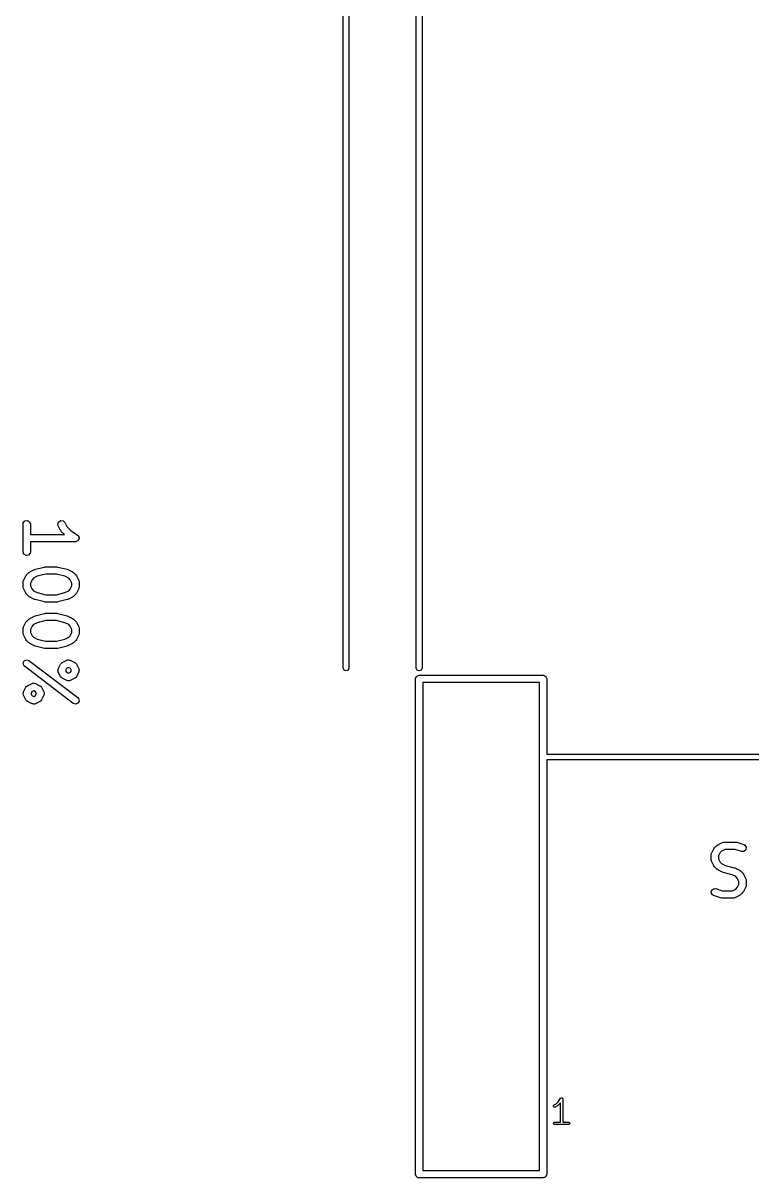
# Model space of a CAD drawing. Extents: x 0.13 to 3.18, y 0.03 to 2.77.
# Drawn here: x 0.129 to 0.718, y 0.233 to 1.166 of the extents above; entities that cross this region are included whole.
import ezdxf

# ---------------------------------------------------------------- set-up
doc = ezdxf.new("R2010")
doc.units = 0
doc.header["$MEASUREMENT"] = 0
doc.layers.add('BLACK', color=7, linetype='CONTINUOUS')

msp = doc.modelspace()

# ---------------------------------------------------------------- linework, layer by layer
at = {"layer": 'BLACK', "linetype": 'CONTINUOUS'}
for p, q in [((0.38772, 0.645), (0.38772, 2.155)), ((0.39244, 2.155), (0.39244, 0.645)), ((0.44677, 0.645), (0.44677, 1.19836)), ((0.4515, 1.19705), (0.4515, 0.645)), ((0.12924, 0.76124), (0.12942, 0.76225)), ((0.12924, 0.73874), (0.12924, 0.76124)), ((0.12942, 0.76225), (0.13071, 0.7638)), ((0.13071, 0.7638), (0.1327, 0.76415)), ((0.1327, 0.76415), (0.13445, 0.76314)), ((0.13445, 0.76314), (0.13514, 0.76124)), ((0.13514, 0.76124), (0.13514, 0.75294)), ((0.15738, 0.7609), (0.15785, 0.76287)), ((0.15767, 0.75992), (0.15738, 0.7609)), ((0.15954, 0.75617), (0.15767, 0.75992)), ((0.15785, 0.76287), (0.15947, 0.76407)), ((0.15947, 0.76407), (0.16149, 0.76395)), ((0.15959, 0.75613), (0.15954, 0.75617)), ((0.1601, 0.7554), (0.15959, 0.75613)), ((0.16256, 0.75294), (0.1601, 0.7554)), ((0.16149, 0.76395), (0.16295, 0.76256)), ((0.16295, 0.76256), (0.16461, 0.75924)), ((0.16461, 0.75924), (0.16782, 0.75604)), ((0.16782, 0.75604), (0.1732, 0.75245)), ((0.13514, 0.75294), (0.16256, 0.75294)), ((0.17156, 0.74704), (0.13514, 0.74704)), ((0.13514, 0.74704), (0.13514, 0.73874)), ((0.17172, 0.7471), (0.17156, 0.74704)), ((0.17188, 0.74706), (0.17172, 0.7471)), ((0.17265, 0.74744), (0.17188, 0.74706)), ((0.17346, 0.74773), (0.17265, 0.74744)), ((0.1732, 0.75245), (0.17394, 0.75174)), ((0.17354, 0.74788), (0.17346, 0.74773)), ((0.17369, 0.74795), (0.17354, 0.74788)), ((0.17404, 0.74874), (0.17369, 0.74795)), ((0.17394, 0.75174), (0.17399, 0.75158)), ((0.17399, 0.75158), (0.17412, 0.75147)), ((0.17447, 0.74948), (0.17404, 0.74874)), ((0.17412, 0.75147), (0.17427, 0.75062)), ((0.17427, 0.75062), (0.17451, 0.7498)), ((0.17451, 0.7498), (0.17444, 0.74965)), ((0.17444, 0.74965), (0.17447, 0.74948)), ((0.12993, 0.73685), (0.12924, 0.73874)), ((0.13168, 0.73584), (0.12993, 0.73685)), ((0.13496, 0.73773), (0.13367, 0.73619)), ((0.13514, 0.73874), (0.13496, 0.73773)), ((0.13367, 0.73619), (0.13168, 0.73584)), ((0.12955, 0.71569), (0.13142, 0.71944)), ((0.13142, 0.71944), (0.13195, 0.72015)), ((0.13195, 0.72015), (0.13198, 0.72021)), ((0.13198, 0.72021), (0.13385, 0.72208)), ((0.13385, 0.72208), (0.13457, 0.72259)), ((0.13457, 0.72259), (0.13462, 0.72264)), ((0.13462, 0.72264), (0.13837, 0.72451)), ((0.14072, 0.71908), (0.13769, 0.71757)), ((0.13837, 0.72451), (0.13886, 0.72466)), ((0.13886, 0.72466), (0.13897, 0.72474)), ((0.13897, 0.72474), (0.14647, 0.72661)), ((0.14755, 0.72079), (0.14072, 0.71908)), ((0.14647, 0.72661), (0.14706, 0.72665)), ((0.14706, 0.72665), (0.14719, 0.7267)), ((0.14719, 0.7267), (0.15656, 0.7267)), ((0.1562, 0.72079), (0.14755, 0.72079)), ((0.16303, 0.71908), (0.1562, 0.72079)), ((0.15656, 0.7267), (0.15714, 0.7266)), ((0.15714, 0.7266), (0.15728, 0.72661)), ((0.15728, 0.72661), (0.16478, 0.72474)), ((0.16606, 0.71757), (0.16303, 0.71908)), ((0.16478, 0.72474), (0.16524, 0.72453)), ((0.16524, 0.72453), (0.16538, 0.72451)), ((0.16538, 0.72451), (0.16913, 0.72264)), ((0.16913, 0.72264), (0.16984, 0.72211)), ((0.16984, 0.72211), (0.1699, 0.72208)), ((0.1699, 0.72208), (0.17177, 0.72021)), ((0.17177, 0.72021), (0.17228, 0.71949)), ((0.17228, 0.71949), (0.17233, 0.71944)), ((0.17233, 0.71944), (0.1742, 0.71569)), ((0.12924, 0.71437), (0.12942, 0.71538)), ((0.12924, 0.71062), (0.12924, 0.71437)), ((0.1293, 0.71046), (0.12924, 0.71062)), ((0.12926, 0.71029), (0.1293, 0.71046)), ((0.12955, 0.7093), (0.12926, 0.71029)), ((0.12942, 0.71538), (0.12953, 0.71552)), ((0.12953, 0.71552), (0.12955, 0.71569)), ((0.13142, 0.70555), (0.12955, 0.7093)), ((0.13649, 0.71637), (0.13514, 0.71367)), ((0.13514, 0.71367), (0.13514, 0.71132)), ((0.13514, 0.71132), (0.13649, 0.70862)), ((0.13769, 0.71757), (0.13649, 0.71637)), ((0.16726, 0.71637), (0.16606, 0.71757)), ((0.16861, 0.71367), (0.16726, 0.71637)), ((0.16726, 0.70862), (0.16861, 0.71132)), ((0.16861, 0.71132), (0.16861, 0.71367)), ((0.1742, 0.7093), (0.17233, 0.70555)), ((0.1742, 0.71569), (0.17449, 0.71471)), ((0.17422, 0.70948), (0.1742, 0.7093)), ((0.17433, 0.70961), (0.17422, 0.70948)), ((0.17451, 0.71062), (0.17433, 0.70961)), ((0.17449, 0.71471), (0.17445, 0.71454)), ((0.17445, 0.71454), (0.17451, 0.71437)), ((0.17451, 0.71437), (0.17451, 0.71062)), ((0.13147, 0.70551), (0.13142, 0.70555)), ((0.13198, 0.70478), (0.13147, 0.70551)), ((0.13385, 0.70291), (0.13198, 0.70478)), ((0.13391, 0.70288), (0.13385, 0.70291)), ((0.13462, 0.70236), (0.13391, 0.70288)), ((0.13837, 0.70048), (0.13462, 0.70236)), ((0.13649, 0.70862), (0.13769, 0.70742)), ((0.13769, 0.70742), (0.14072, 0.70591)), ((0.13851, 0.70047), (0.13837, 0.70048)), ((0.13897, 0.70026), (0.13851, 0.70047)), ((0.14647, 0.69838), (0.13897, 0.70026)), ((0.14072, 0.70591), (0.14755, 0.7042)), ((0.14755, 0.7042), (0.1562, 0.7042)), ((0.1562, 0.7042), (0.16303, 0.70591)), ((0.16478, 0.70026), (0.15728, 0.69838)), ((0.16303, 0.70591), (0.16606, 0.70742)), ((0.16489, 0.70034), (0.16478, 0.70026)), ((0.16538, 0.70048), (0.16489, 0.70034)), ((0.16913, 0.70236), (0.16538, 0.70048)), ((0.16606, 0.70742), (0.16726, 0.70862)), ((0.16917, 0.7024), (0.16913, 0.70236)), ((0.1699, 0.70291), (0.16917, 0.7024)), ((0.17177, 0.70478), (0.1699, 0.70291)), ((0.1718, 0.70484), (0.17177, 0.70478)), ((0.17233, 0.70555), (0.1718, 0.70484)), ((0.14661, 0.6984), (0.14647, 0.69838)), ((0.14719, 0.6983), (0.14661, 0.6984)), ((0.15656, 0.6983), (0.14719, 0.6983)), ((0.15669, 0.69834), (0.15656, 0.6983)), ((0.15728, 0.69838), (0.15669, 0.69834)), ((0.12955, 0.6782), (0.13142, 0.68195)), ((0.13142, 0.68195), (0.13195, 0.68266)), ((0.13195, 0.68266), (0.13198, 0.68271)), ((0.13198, 0.68271), (0.13385, 0.68459)), ((0.13385, 0.68459), (0.13457, 0.6851)), ((0.13457, 0.6851), (0.13462, 0.68514)), ((0.13462, 0.68514), (0.13837, 0.68702)), ((0.14072, 0.68159), (0.13769, 0.68007)), ((0.13837, 0.68702), (0.13886, 0.68716)), ((0.13886, 0.68716), (0.13897, 0.68724)), ((0.13897, 0.68724), (0.14647, 0.68912)), ((0.14755, 0.6833), (0.14072, 0.68159)), ((0.14647, 0.68912), (0.14706, 0.68916)), ((0.14706, 0.68916), (0.14719, 0.6892)), ((0.14719, 0.6892), (0.15656, 0.6892)), ((0.1562, 0.6833), (0.14755, 0.6833)), ((0.16303, 0.68159), (0.1562, 0.6833)), ((0.15656, 0.6892), (0.15714, 0.6891)), ((0.15714, 0.6891), (0.15728, 0.68912)), ((0.15728, 0.68912), (0.16478, 0.68724)), ((0.16606, 0.68007), (0.16303, 0.68159)), ((0.16478, 0.68724), (0.16524, 0.68703)), ((0.16524, 0.68703), (0.16538, 0.68702)), ((0.16538, 0.68702), (0.16913, 0.68514)), ((0.16913, 0.68514), (0.16984, 0.68462)), ((0.16984, 0.68462), (0.1699, 0.68459)), ((0.1699, 0.68459), (0.17177, 0.68271)), ((0.17177, 0.68271), (0.17228, 0.68199)), ((0.17228, 0.68199), (0.17233, 0.68195)), ((0.17233, 0.68195), (0.1742, 0.6782)), ((0.12924, 0.67688), (0.12942, 0.67789)), ((0.12924, 0.67313), (0.12924, 0.67688)), ((0.1293, 0.67296), (0.12924, 0.67313)), ((0.12926, 0.67279), (0.1293, 0.67296)), ((0.12955, 0.67181), (0.12926, 0.67279)), ((0.12942, 0.67789), (0.12953, 0.67802)), ((0.12953, 0.67802), (0.12955, 0.6782)), ((0.13142, 0.66806), (0.12955, 0.67181)), ((0.13649, 0.67888), (0.13514, 0.67618)), ((0.13514, 0.67618), (0.13514, 0.67382)), ((0.13514, 0.67382), (0.13649, 0.67113)), ((0.13769, 0.68007), (0.13649, 0.67888)), ((0.16726, 0.67888), (0.16606, 0.68007)), ((0.16861, 0.67618), (0.16726, 0.67888)), ((0.16726, 0.67113), (0.16861, 0.67382)), ((0.16861, 0.67382), (0.16861, 0.67618)), ((0.1742, 0.67181), (0.17233, 0.66806)), ((0.1742, 0.6782), (0.17449, 0.67721)), ((0.17422, 0.67198), (0.1742, 0.67181)), ((0.17433, 0.67212), (0.17422, 0.67198)), ((0.17451, 0.67313), (0.17433, 0.67212)), ((0.17449, 0.67721), (0.17445, 0.67704)), ((0.17445, 0.67704), (0.17451, 0.67688)), ((0.17451, 0.67688), (0.17451, 0.67313)), ((0.13147, 0.66801), (0.13142, 0.66806)), ((0.13198, 0.66729), (0.13147, 0.66801)), ((0.13385, 0.66541), (0.13198, 0.66729)), ((0.13391, 0.66539), (0.13385, 0.66541)), ((0.13462, 0.66486), (0.13391, 0.66539)), ((0.13837, 0.66299), (0.13462, 0.66486)), ((0.13649, 0.67113), (0.13769, 0.66993)), ((0.13769, 0.66993), (0.14072, 0.66841)), ((0.13851, 0.66297), (0.13837, 0.66299)), ((0.13897, 0.66276), (0.13851, 0.66297)), ((0.14647, 0.66089), (0.13897, 0.66276)), ((0.14072, 0.66841), (0.14755, 0.66671)), ((0.14755, 0.66671), (0.1562, 0.66671)), ((0.1562, 0.66671), (0.16303, 0.66841)), ((0.16478, 0.66276), (0.15728, 0.66089)), ((0.16303, 0.66841), (0.16606, 0.66993)), ((0.16489, 0.66284), (0.16478, 0.66276)), ((0.16538, 0.66299), (0.16489, 0.66284)), ((0.16913, 0.66486), (0.16538, 0.66299)), ((0.16606, 0.66993), (0.16726, 0.67113)), ((0.16917, 0.66491), (0.16913, 0.66486)), ((0.1699, 0.66541), (0.16917, 0.66491)), ((0.17177, 0.66729), (0.1699, 0.66541)), ((0.1718, 0.66735), (0.17177, 0.66729)), ((0.17233, 0.66806), (0.1718, 0.66735)), ((0.14661, 0.6609), (0.14647, 0.66089)), ((0.14719, 0.6608), (0.14661, 0.6609)), ((0.15656, 0.6608), (0.14719, 0.6608)), ((0.15669, 0.66085), (0.15656, 0.6608)), ((0.15728, 0.66089), (0.15669, 0.66085)), ((0.12926, 0.64913), (0.13019, 0.65092)), ((0.1297, 0.64716), (0.12926, 0.64913)), ((0.1304, 0.64641), (0.1297, 0.64716)), ((0.13019, 0.65092), (0.13205, 0.6517)), ((0.16977, 0.61641), (0.1304, 0.64641)), ((0.13205, 0.6517), (0.13398, 0.6511)), ((0.13398, 0.6511), (0.17335, 0.62111)), ((0.15738, 0.64279), (0.15757, 0.64361)), ((0.15757, 0.64361), (0.15767, 0.64445)), ((0.15767, 0.64445), (0.15954, 0.6482)), ((0.15954, 0.6482), (0.16016, 0.64902)), ((0.16016, 0.64902), (0.16056, 0.6492)), ((0.16056, 0.6492), (0.16087, 0.64952)), ((0.16087, 0.64952), (0.16462, 0.6514)), ((0.16439, 0.64468), (0.16361, 0.64313)), ((0.16593, 0.64545), (0.16439, 0.64468)), ((0.16462, 0.6514), (0.16513, 0.65155)), ((0.16513, 0.65155), (0.16525, 0.65163)), ((0.16525, 0.65163), (0.16535, 0.65162)), ((0.16535, 0.65162), (0.1656, 0.65169)), ((0.1656, 0.65169), (0.16642, 0.65149)), ((0.16748, 0.64468), (0.16593, 0.64545)), ((0.16642, 0.65149), (0.16726, 0.6514)), ((0.16726, 0.6514), (0.17101, 0.64952)), ((0.16826, 0.64313), (0.16748, 0.64468)), ((0.17101, 0.64952), (0.17183, 0.64891)), ((0.17183, 0.64891), (0.172, 0.6485)), ((0.172, 0.6485), (0.17233, 0.6482)), ((0.17233, 0.6482), (0.1742, 0.64445)), ((0.1742, 0.64445), (0.17436, 0.64393)), ((0.17436, 0.64393), (0.17443, 0.64382)), ((0.17443, 0.64382), (0.17442, 0.64372)), ((0.17442, 0.64372), (0.17449, 0.64347)), ((0.38841, 0.64333), (0.38772, 0.645)), ((0.39244, 0.645), (0.39175, 0.64333)), ((0.44746, 0.64333), (0.44677, 0.645)), ((0.4515, 0.645), (0.4508, 0.64333)), ((0.15745, 0.64255), (0.15738, 0.64279)), ((0.15744, 0.64245), (0.15745, 0.64255)), ((0.15752, 0.64233), (0.15744, 0.64245)), ((0.15767, 0.64181), (0.15752, 0.64233)), ((0.15954, 0.63806), (0.15767, 0.64181)), ((0.15987, 0.63776), (0.15954, 0.63806)), ((0.16004, 0.63735), (0.15987, 0.63776)), ((0.16087, 0.63674), (0.16004, 0.63735)), ((0.16462, 0.63487), (0.16087, 0.63674)), ((0.16361, 0.64313), (0.16439, 0.64158)), ((0.16439, 0.64158), (0.16593, 0.64081)), ((0.16545, 0.63477), (0.16462, 0.63487)), ((0.16627, 0.63457), (0.16545, 0.63477)), ((0.16593, 0.64081), (0.16748, 0.64158)), ((0.16652, 0.63465), (0.16627, 0.63457)), ((0.16662, 0.63463), (0.16652, 0.63465)), ((0.16674, 0.63471), (0.16662, 0.63463)), ((0.16726, 0.63487), (0.16674, 0.63471)), ((0.17101, 0.63674), (0.16726, 0.63487)), ((0.16748, 0.64158), (0.16826, 0.64313)), ((0.17131, 0.63706), (0.17101, 0.63674)), ((0.17172, 0.63724), (0.17131, 0.63706)), ((0.17233, 0.63806), (0.17172, 0.63724)), ((0.1742, 0.64181), (0.17233, 0.63806)), ((0.1743, 0.64265), (0.1742, 0.64181)), ((0.17449, 0.64347), (0.1743, 0.64265)), ((0.39008, 0.64264), (0.38841, 0.64333)), ((0.39175, 0.64333), (0.39008, 0.64264)), ((0.44618, 0.63622), (0.44625, 0.6366)), ((0.44618, 0.23622), (0.44618, 0.63622)), ((0.44623, 0.63673), (0.44629, 0.63685)), ((0.44625, 0.6366), (0.44623, 0.63673)), ((0.44629, 0.63685), (0.44636, 0.63723)), ((0.44636, 0.63723), (0.44685, 0.63782)), ((0.44685, 0.63782), (0.44724, 0.63848)), ((0.44724, 0.63848), (0.44749, 0.63857)), ((0.44913, 0.64264), (0.44746, 0.64333)), ((0.44749, 0.63857), (0.44766, 0.63878)), ((0.44766, 0.63878), (0.44841, 0.63891)), ((0.44841, 0.63891), (0.44913, 0.63917)), ((0.4508, 0.64333), (0.44913, 0.64264)), ((0.44913, 0.63917), (0.54913, 0.63917)), ((0.54913, 0.63917), (0.54952, 0.63911)), ((0.54952, 0.63911), (0.54965, 0.63913)), ((0.54965, 0.63913), (0.54976, 0.63906)), ((0.54976, 0.63906), (0.55014, 0.63899)), ((0.55014, 0.63899), (0.55073, 0.6385)), ((0.55073, 0.6385), (0.5514, 0.63812)), ((0.5514, 0.63812), (0.55149, 0.63787)), ((0.55149, 0.63787), (0.55169, 0.6377)), ((0.55169, 0.6377), (0.55182, 0.63694)), ((0.55182, 0.63694), (0.55209, 0.63622)), ((0.55209, 0.63622), (0.55209, 0.57559)), ((0.12926, 0.62405), (0.12945, 0.62487)), ((0.12945, 0.62487), (0.12955, 0.6257)), ((0.12955, 0.6257), (0.13142, 0.62945)), ((0.13142, 0.62945), (0.13203, 0.63028)), ((0.13203, 0.63028), (0.13244, 0.63045)), ((0.13244, 0.63045), (0.13274, 0.63077)), ((0.13274, 0.63077), (0.13649, 0.63265)), ((0.13626, 0.62593), (0.13549, 0.62438)), ((0.13781, 0.62671), (0.13626, 0.62593)), ((0.13649, 0.63265), (0.13701, 0.6328)), ((0.13701, 0.6328), (0.13713, 0.63288)), ((0.13713, 0.63288), (0.13723, 0.63287)), ((0.13723, 0.63287), (0.13748, 0.63294)), ((0.13748, 0.63294), (0.1383, 0.63275)), ((0.13936, 0.62593), (0.13781, 0.62671)), ((0.1383, 0.63275), (0.13914, 0.63265)), ((0.13914, 0.63265), (0.14288, 0.63077)), ((0.14014, 0.62438), (0.13936, 0.62593)), ((0.14288, 0.63077), (0.14371, 0.63016)), ((0.14371, 0.63016), (0.14388, 0.62976)), ((0.14388, 0.62976), (0.1442, 0.62945)), ((0.1442, 0.62945), (0.14608, 0.6257)), ((0.14608, 0.6257), (0.14623, 0.62519)), ((0.14623, 0.62519), (0.14631, 0.62507)), ((0.14631, 0.62507), (0.1463, 0.62497)), ((0.1463, 0.62497), (0.14637, 0.62472)), ((0.45209, 0.63327), (0.45209, 0.23917)), ((0.54618, 0.63327), (0.45209, 0.63327)), ((0.54618, 0.23917), (0.54618, 0.63327)), ((0.12933, 0.6238), (0.12926, 0.62405)), ((0.12932, 0.6237), (0.12933, 0.6238)), ((0.1294, 0.62358), (0.12932, 0.6237)), ((0.12955, 0.62306), (0.1294, 0.62358)), ((0.13142, 0.61931), (0.12955, 0.62306)), ((0.13174, 0.61901), (0.13142, 0.61931)), ((0.13192, 0.6186), (0.13174, 0.61901)), ((0.13274, 0.61799), (0.13192, 0.6186)), ((0.13649, 0.61612), (0.13274, 0.61799)), ((0.13549, 0.62438), (0.13626, 0.62284)), ((0.13626, 0.62284), (0.13781, 0.62206)), ((0.13733, 0.61602), (0.13649, 0.61612)), ((0.13815, 0.61583), (0.13733, 0.61602)), ((0.13781, 0.62206), (0.13936, 0.62284)), ((0.1384, 0.6159), (0.13815, 0.61583)), ((0.1385, 0.61589), (0.1384, 0.6159)), ((0.13862, 0.61596), (0.1385, 0.61589)), ((0.13914, 0.61612), (0.13862, 0.61596)), ((0.14288, 0.61799), (0.13914, 0.61612)), ((0.13936, 0.62284), (0.14014, 0.62438)), ((0.14319, 0.61831), (0.14288, 0.61799)), ((0.14359, 0.61849), (0.14319, 0.61831)), ((0.1442, 0.61931), (0.14359, 0.61849)), ((0.14608, 0.62306), (0.1442, 0.61931)), ((0.14618, 0.6239), (0.14608, 0.62306)), ((0.14637, 0.62472), (0.14618, 0.6239)), ((0.1717, 0.61581), (0.16977, 0.61641)), ((0.17356, 0.61659), (0.1717, 0.61581)), ((0.17335, 0.62111), (0.17405, 0.62035)), ((0.17449, 0.61838), (0.17356, 0.61659)), ((0.17405, 0.62035), (0.17449, 0.61838)), ((0.55209, 0.57559), (2.40913, 0.57559)), ((2.40913, 0.57087), (0.55209, 0.57087)), ((0.55209, 0.57087), (0.55209, 0.23622)), ((0.69027, 0.50233), (0.69402, 0.5042)), ((0.69402, 0.5042), (0.695, 0.50449)), ((0.695, 0.50449), (0.69518, 0.50445)), ((0.69518, 0.50445), (0.69534, 0.50451)), ((0.69534, 0.50451), (0.70472, 0.50451)), ((0.70472, 0.50451), (0.70559, 0.50436)), ((0.70559, 0.50436), (0.70565, 0.50436)), ((0.70565, 0.50436), (0.71127, 0.50249)), ((0.68489, 0.49406), (0.68507, 0.49507)), ((0.68507, 0.49507), (0.68518, 0.49521)), ((0.68518, 0.49521), (0.6852, 0.49538)), ((0.6852, 0.49538), (0.68708, 0.49913)), ((0.68708, 0.49913), (0.6876, 0.49984)), ((0.6876, 0.49984), (0.68763, 0.4999)), ((0.68763, 0.4999), (0.68951, 0.50177)), ((0.68951, 0.50177), (0.69023, 0.50228)), ((0.69023, 0.50228), (0.69027, 0.50233)), ((0.69215, 0.49606), (0.6908, 0.49336)), ((0.69334, 0.49726), (0.69215, 0.49606)), ((0.69604, 0.49861), (0.69334, 0.49726)), ((0.70424, 0.49861), (0.69604, 0.49861)), ((0.70941, 0.49688), (0.70424, 0.49861)), ((0.71143, 0.49694), (0.70941, 0.49688)), ((0.71127, 0.50249), (0.71218, 0.502)), ((0.71294, 0.49828), (0.71143, 0.49694)), ((0.71218, 0.502), (0.71323, 0.50028)), ((0.71323, 0.50028), (0.71294, 0.49828)), ((0.68489, 0.49031), (0.68489, 0.49406)), ((0.68495, 0.49014), (0.68489, 0.49031)), ((0.68491, 0.48997), (0.68495, 0.49014)), ((0.6852, 0.48899), (0.68491, 0.48997)), ((0.68708, 0.48524), (0.6852, 0.48899)), ((0.68712, 0.4852), (0.68708, 0.48524)), ((0.68763, 0.48447), (0.68712, 0.4852)), ((0.6908, 0.49336), (0.6908, 0.49101)), ((0.6908, 0.49101), (0.69215, 0.48831)), ((0.69215, 0.48831), (0.69334, 0.48711)), ((0.69334, 0.48711), (0.69637, 0.4856)), ((0.69637, 0.4856), (0.70356, 0.4838)), ((0.68951, 0.4826), (0.68763, 0.48447)), ((0.68956, 0.48257), (0.68951, 0.4826)), ((0.69027, 0.48205), (0.68956, 0.48257)), ((0.69402, 0.48017), (0.69027, 0.48205)), ((0.69416, 0.48015), (0.69402, 0.48017)), ((0.69463, 0.47995), (0.69416, 0.48015)), ((0.70181, 0.47815), (0.69463, 0.47995)), ((0.70484, 0.47664), (0.70181, 0.47815)), ((0.70356, 0.4838), (0.70402, 0.48359)), ((0.70402, 0.48359), (0.70416, 0.48358)), ((0.70416, 0.48358), (0.70791, 0.4817)), ((0.70604, 0.47544), (0.70484, 0.47664)), ((0.70791, 0.4817), (0.70862, 0.48118)), ((0.70862, 0.48118), (0.70868, 0.48115)), ((0.70868, 0.48115), (0.71055, 0.47928)), ((0.71055, 0.47928), (0.71106, 0.47855)), ((0.71106, 0.47855), (0.71111, 0.47851)), ((0.71111, 0.47851), (0.71298, 0.47476)), ((0.68525, 0.46547), (0.68676, 0.46681)), ((0.68676, 0.46681), (0.68878, 0.46687)), ((0.68878, 0.46687), (0.69395, 0.46514)), ((0.70215, 0.46514), (0.70484, 0.46649)), ((0.70484, 0.46649), (0.70604, 0.46769)), ((0.70739, 0.47274), (0.70604, 0.47544)), ((0.70604, 0.46769), (0.70739, 0.47039)), ((0.70739, 0.47039), (0.70739, 0.47274)), ((0.71298, 0.46837), (0.71111, 0.46462)), ((0.71298, 0.47476), (0.71327, 0.47378)), ((0.713, 0.46854), (0.71298, 0.46837)), ((0.71312, 0.46868), (0.713, 0.46854)), ((0.71329, 0.46969), (0.71312, 0.46868)), ((0.71327, 0.47378), (0.71323, 0.4736)), ((0.71323, 0.4736), (0.71329, 0.47344)), ((0.71329, 0.47344), (0.71329, 0.46969)), ((0.68495, 0.46347), (0.68525, 0.46547)), ((0.68601, 0.46175), (0.68495, 0.46347)), ((0.68691, 0.46126), (0.68601, 0.46175)), ((0.69254, 0.45939), (0.68691, 0.46126)), ((0.6926, 0.45939), (0.69254, 0.45939)), ((0.69347, 0.45924), (0.6926, 0.45939)), ((0.70284, 0.45924), (0.69347, 0.45924)), ((0.69395, 0.46514), (0.70215, 0.46514)), ((0.70301, 0.4593), (0.70284, 0.45924)), ((0.70318, 0.45926), (0.70301, 0.4593)), ((0.70416, 0.45955), (0.70318, 0.45926)), ((0.70791, 0.46142), (0.70416, 0.45955)), ((0.70796, 0.46147), (0.70791, 0.46142)), ((0.70868, 0.46198), (0.70796, 0.46147)), ((0.71055, 0.46385), (0.70868, 0.46198)), ((0.71058, 0.46391), (0.71055, 0.46385)), ((0.71111, 0.46462), (0.71058, 0.46391)), ((0.55758, 0.29169), (0.55807, 0.29226)), ((0.55763, 0.29094), (0.55758, 0.29169)), ((0.5582, 0.29044), (0.55763, 0.29094)), ((0.55807, 0.29226), (0.5598, 0.29312)), ((0.55895, 0.2905), (0.5582, 0.29044)), ((0.56082, 0.29143), (0.55895, 0.2905)), ((0.5598, 0.29312), (0.56149, 0.29481)), ((0.56093, 0.29156), (0.56082, 0.29143)), ((0.56108, 0.29162), (0.56093, 0.29156)), ((0.56295, 0.29349), (0.56108, 0.29162)), ((0.56149, 0.29481), (0.56332, 0.29755)), ((0.56299, 0.29359), (0.56295, 0.29349)), ((0.56308, 0.29364), (0.56299, 0.29359)), ((0.56315, 0.29375), (0.56308, 0.29364)), ((0.56315, 0.2783), (0.56315, 0.29375)), ((0.56332, 0.29755), (0.5634, 0.2976)), ((0.5634, 0.2976), (0.56344, 0.2977)), ((0.56344, 0.2977), (0.5637, 0.29781)), ((0.5637, 0.29781), (0.56394, 0.29797)), ((0.56394, 0.29797), (0.56404, 0.29795)), ((0.56404, 0.29795), (0.56413, 0.29798)), ((0.56413, 0.29798), (0.5644, 0.29788)), ((0.5644, 0.29788), (0.56468, 0.29782)), ((0.56468, 0.29782), (0.56474, 0.29774)), ((0.56474, 0.29774), (0.56483, 0.2977)), ((0.56483, 0.2977), (0.56494, 0.29743)), ((0.56494, 0.29743), (0.5651, 0.29719)), ((0.5651, 0.29719), (0.56508, 0.29709)), ((0.56508, 0.29709), (0.56512, 0.297)), ((0.56512, 0.297), (0.56512, 0.2783)), ((0.55753, 0.27731), (0.55781, 0.27801)), ((0.55781, 0.27662), (0.55753, 0.27731)), ((0.55781, 0.27801), (0.55851, 0.2783)), ((0.55851, 0.27633), (0.55781, 0.27662)), ((0.55851, 0.2783), (0.56315, 0.2783)), ((0.56976, 0.27633), (0.55851, 0.27633)), ((0.56512, 0.2783), (0.56976, 0.2783)), ((0.56976, 0.2783), (0.57045, 0.27801)), ((0.57045, 0.27662), (0.56976, 0.27633)), ((0.57045, 0.27801), (0.57074, 0.27731)), ((0.57074, 0.27731), (0.57045, 0.27662)), ((0.44644, 0.2355), (0.44618, 0.23622)), ((0.44658, 0.23474), (0.44644, 0.2355)), ((0.44678, 0.23457), (0.44658, 0.23474)), ((0.44687, 0.23432), (0.44678, 0.23457)), ((0.44754, 0.23394), (0.44687, 0.23432)), ((0.44812, 0.23345), (0.44754, 0.23394)), ((0.44851, 0.23338), (0.44812, 0.23345)), ((0.44862, 0.23331), (0.44851, 0.23338)), ((0.44875, 0.23333), (0.44862, 0.23331)), ((0.44913, 0.23327), (0.44875, 0.23333)), ((0.54913, 0.23327), (0.44913, 0.23327)), ((0.45209, 0.23917), (0.54618, 0.23917)), ((0.54985, 0.23353), (0.54913, 0.23327)), ((0.55061, 0.23366), (0.54985, 0.23353)), ((0.55078, 0.23387), (0.55061, 0.23366)), ((0.55103, 0.23396), (0.55078, 0.23387)), ((0.55141, 0.23462), (0.55103, 0.23396)), ((0.55191, 0.23521), (0.55141, 0.23462)), ((0.55198, 0.23559), (0.55191, 0.23521)), ((0.55204, 0.23571), (0.55198, 0.23559)), ((0.55209, 0.23622), (0.55202, 0.23584)), ((0.55202, 0.23584), (0.55204, 0.23571))]:
    msp.add_line(p, q, dxfattribs=at)

doc.saveas('drawing.dxf')
